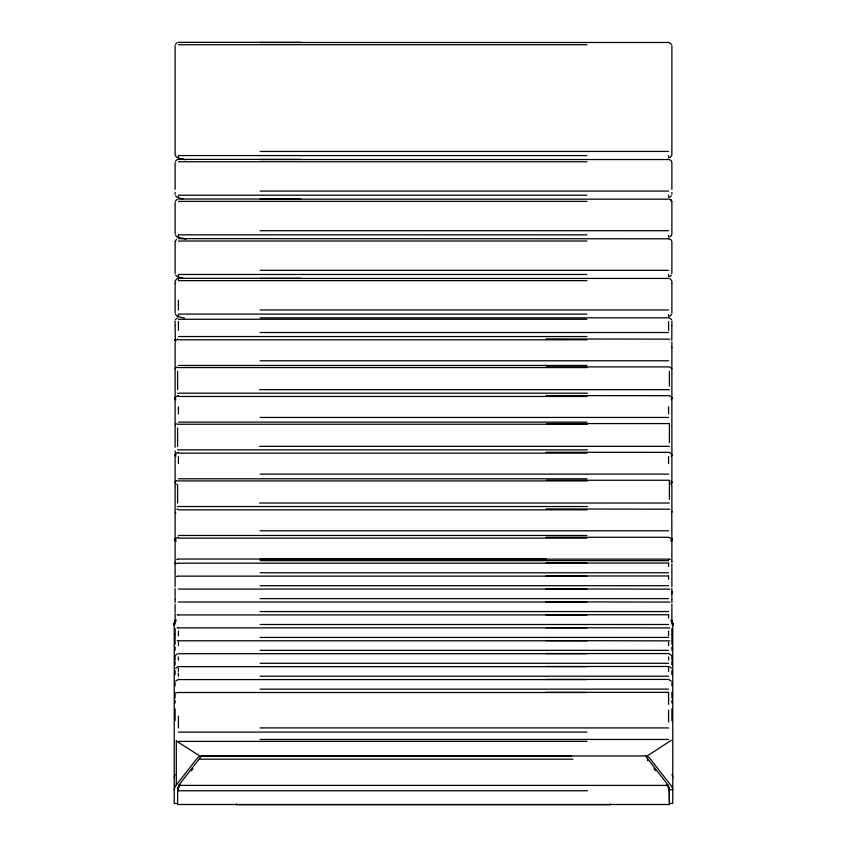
<?xml version="1.0" encoding="UTF-8"?>
<svg xmlns="http://www.w3.org/2000/svg" width="847" height="847" viewBox="0 0 847 847"><rect width="100%" height="100%" fill="white"/><g stroke="black" fill="none" stroke-linecap="round" stroke-linejoin="round"><path stroke-width="1.27" d="M174.238 789.711L174.8 787.011M666.695 784.862L669.363 788.928L669.384 804.502L177.616 804.502L177.637 788.928L180.305 784.862M177.616 789.722L178.706 786.884M175.149 563.107L175.361 562.313M175.149 241.522L176.557 239.246M177.902 787.985L178.706 785.391L201.332 756.212L571.619 756.17M671.777 340.399L671.883 325.947M177.849 788.419L177.616 790.759L587.426 790.759M175.223 280.781L177.161 278.557M671.777 155.456L669.744 157.722M175.414 161.385L176.557 159.988L178.421 159.395L300.96 159.395M174.905 786.757L197.065 758.436A8.184 7.03 -60.6 0 1 199.754 756.413M175.361 44.404L177.161 42.615M175.361 201.078L177.161 199.289M671.639 314.428L669.744 316.249M175.445 319.594L177.658 317.805M175.445 340.79L177.658 339.001M175.297 368.424L176.642 367.09M671.163 399.731L671.883 397.974L671.883 369.377M671.163 456.406L671.883 454.648L671.883 426.052M670.919 484.516L671.883 482.176L671.883 455.57L671.438 453.907L669.437 452.362L546.04 452.256M670.919 541.191L671.883 538.851L671.777 511.45M175.562 655.292L177.161 653.81M175.562 668.219L178.421 666.483M175.562 681.147L178.421 679.41M671.438 195.858L669.744 197.351M671.438 275.116L669.744 276.62M671.322 740.267L647.32 755.895M191.422 770.738L193.021 768.716M669.384 790.759L669.119 788.165M672.19 786.979L649.522 757.991A8.195 7.083 61.1 0 0 647.913 756.752L645.774 755.842M175.837 424.305L176.642 423.765M176.642 480.44L175.297 481.784L175.117 486.422M669.744 236.98L671.438 235.487L671.883 233.899L671.883 202.338M176.557 563.636L177.754 563.128M176.557 576.563L177.754 576.055M176.557 692.931L177.754 692.423M176.769 559.486L177.849 559.084M199.754 756.403L201.226 755.842M176.949 509.291L177.658 509.036M178.421 452.256L176.081 453.251L175.117 455.57L175.117 482.176L176.081 484.505M177.161 615.017L178.421 614.763M177.161 627.945L178.421 627.691M177.161 640.883L178.421 640.628M178.421 395.581L176.081 396.544L175.117 398.884L175.117 425.501M178.421 537.273L176.081 538.237L175.117 540.577L175.117 563.7M178.421 42.35L300.96 42.35M260.114 42.488L668.579 42.488M178.421 44.7L586.886 44.7M260.114 151.444L668.579 151.444M178.421 155.573L586.886 155.573M260.114 159.532L668.579 159.532M178.421 161.745L586.886 161.745M260.114 191.073L668.579 191.073M178.421 195.202L586.886 195.202M178.421 199.024L300.96 199.024M260.114 199.172L668.579 199.172M178.421 201.385L586.886 201.385M260.114 230.712L668.579 230.712M178.421 234.831L586.886 234.831M178.421 238.653L668.579 238.801M178.421 241.014L586.886 241.014M260.114 270.341L668.579 270.341M178.421 274.47L586.886 274.47M178.421 278.292L300.96 278.292M260.114 278.43L668.579 278.43M178.421 280.643L586.886 280.643M260.114 309.97L668.579 309.97M178.421 314.099L586.886 314.099M260.114 317.837L668.579 317.837M178.421 319.266L586.886 319.266M260.114 332.532L668.579 332.532M178.421 336.545L586.886 336.545M546.04 338.895L669.839 339.149M178.421 339.795L586.886 339.795M260.114 360.769L668.579 360.769M178.421 365.449L586.886 365.449M546.453 366.899L669.405 366.899L671.798 368.731M177.595 367.566L587.437 367.566M259.563 389.673L669.405 389.673M177.595 393.188L587.437 393.188M546.04 395.581L669.437 395.687L671.438 397.232L671.883 398.884L671.883 425.501M178.421 396.47L586.886 396.47M260.114 417.444L668.579 417.444M178.421 422.124L586.886 422.124M546.453 423.574L669.405 423.574M177.595 424.241L587.437 424.241M259.563 446.348L669.405 446.348M177.595 449.863L587.437 449.863M178.421 453.156L586.886 453.156M260.114 474.119L668.579 474.119M178.421 478.799L586.886 478.799M546.453 480.249L669.405 480.249M177.595 480.927L587.437 480.927M259.563 503.023L669.405 503.023M177.595 506.538L587.437 506.538M546.04 508.931L669.839 509.195M178.421 509.83L586.886 509.83M260.114 530.804L668.579 530.804M178.421 535.484L586.886 535.484M546.04 537.273L668.579 537.273L670.919 538.237L671.883 540.577L671.883 561.55M178.421 538.163L586.886 538.163M178.421 559.041L546.04 559.041M260.114 559.136L668.579 559.136M260.114 560.64L668.579 560.64M546.04 563.043L668.579 563.043M178.421 563.202L586.886 563.202M260.114 572.773L668.579 572.773M546.04 575.971L668.579 575.971M178.421 576.14L586.886 576.14M260.114 585.701L668.579 585.701M546.04 588.898L669.839 589.163M178.421 589.067L586.886 589.067M260.114 598.628L668.579 598.628M546.04 601.825L669.839 602.09M178.421 601.995L586.886 601.995M260.114 611.566L668.579 611.566M546.04 614.763L668.579 614.763M178.421 614.922L586.886 614.922M175.075 624.271L174.238 624.271L174.238 803.454L177.552 803.454M671.925 624.271L672.762 624.239L672.762 803.454L669.448 803.454L669.151 788.419M260.114 624.493L668.579 624.493M546.04 627.691L669.839 627.945M178.421 627.86L586.886 627.86M260.114 637.42L668.579 637.42M546.04 640.618L669.839 640.883M178.421 640.787L586.886 640.787M260.114 650.348L668.579 650.348M546.04 653.545L668.579 653.556L671.438 655.292M178.421 653.715L586.886 653.715M260.114 663.286L668.579 663.286M546.04 666.483L668.579 666.483M178.421 666.642L586.886 666.642M260.114 676.213L668.579 676.213M546.04 679.41L668.579 679.41L671.438 681.147M178.421 679.58L586.886 679.58M260.114 689.14L668.579 689.14M546.04 692.338L668.579 692.348M178.421 692.507L586.886 692.507M260.114 727.922L668.579 727.922M178.421 732.104L586.886 732.104M260.114 739.452L668.579 739.452M178.421 741.379L586.886 741.379M201.321 755.979L645.679 755.979M199.458 759.187L572.858 759.187M178.706 785.391L668.294 785.391L669.098 788.017M669.448 789.711L672.762 789.711L672.2 787.011M668.971 559.062L670.231 559.486M668.579 42.35L671.639 44.404M668.579 159.395L670.919 160.379L671.777 161.883M668.579 238.663L670.919 239.637L671.777 241.151M182.92 159.352L177.256 157.722L175.223 155.456M182.92 198.981L177.256 197.351L175.562 195.858M182.92 238.61L177.256 236.98L175.361 235.159M182.92 278.24L177.256 276.62L175.562 275.116M181.787 317.551L177.256 316.249L175.361 314.428M182.243 158.908L185.101 159.744M182.243 238.176L186.054 239.278M182.243 317.434L184.424 318.07M669.299 317.794L671.523 319.541M670.083 199.384L671.724 201.311M176.684 741.241L199.68 755.895M669.839 278.557L671.777 280.781M669.839 666.737L671.438 668.219M669.829 199.31L670.919 200.093L670.231 199.596M645.668 756.212L668.294 785.391M653.979 768.716L655.578 770.738M671.163 480.98L671.883 486.422M175.837 399.731L175.117 397.974L175.117 369.377M175.837 456.406L175.117 450.975M175.297 512.276L175.837 513.091M176.081 541.191L175.117 538.851L175.117 512.244M668.294 786.884L669.151 788.239M671.819 347.609L671.777 347.259M175.361 341.045L175.117 325.947M671.777 511.62L671.883 512.244M671.777 561.487L671.883 562.344M671.883 45.664L671.883 154.641M671.883 162.709L671.883 189.379M671.883 192.407L671.883 194.27M671.883 241.967L671.883 273.528M671.883 281.596L671.883 283.459M671.883 283.84L671.883 313.168M671.883 321.013L671.883 325.428M671.883 342.209L671.883 368.816M671.883 487.067L671.883 511.334M671.883 563.943L671.883 566.484M671.883 567.352L671.883 571.736M671.883 572.35L671.883 586.759M671.883 588.538L671.883 595.526M671.883 596.532L671.883 599.56M671.883 599.951L671.883 602.471M671.883 604.229L671.883 622.969M671.883 628.612L671.883 634.191M671.883 634.678L671.883 638.977M671.883 639.94L671.883 644.239M671.883 647.119L671.883 650.305M671.883 655.949L671.883 660.046M671.883 661.645L671.883 664.831M671.883 670.591L671.883 674.688M671.883 682.724L671.883 685.911M671.883 692.285L671.883 698.044M671.883 700.554L671.883 702.999M671.883 708.907L671.883 720.712M669.405 371.251L669.405 385.988M669.405 424.241L669.405 442.663M669.405 480.927L669.405 499.338M668.579 155.573L668.579 156.695M668.579 157.066L668.579 157.807M668.579 195.202L668.579 195.953M668.579 196.324L668.579 197.436M668.579 235.212L668.579 235.953M668.579 236.324L668.579 237.075M668.579 274.47L668.579 276.704M668.579 314.47L668.579 316.333M668.579 321.479L668.579 330.319M668.579 406.962L668.579 413.95M668.579 456.649L668.579 463.637M668.579 563.202L668.579 566.399M668.579 576.14L668.579 579.327M668.579 614.922L668.579 618.119M668.579 631.047L668.579 635.832M668.579 642.375L668.579 645.573M668.579 656.901L668.579 660.088M668.579 666.642L668.579 671.427M668.579 692.507L668.579 704.312M668.579 710.21L668.579 722.025M647.542 759.928L647.542 760.68M610.539 803.972L610.539 804.65L236.461 804.65L236.461 803.972M178.421 155.943L178.421 156.695M178.421 157.066L178.421 157.807M178.421 196.324L178.421 197.436M178.421 235.212L178.421 235.953M178.421 236.324L178.421 237.075M178.421 274.841L178.421 276.704M178.421 278.43L178.421 279.552M178.421 300.198L178.421 309.97M178.421 314.47L178.421 316.333M178.421 321.479L178.421 330.319M178.421 406.962L178.421 413.95M178.421 456.649L178.421 463.637M178.421 631.047L178.421 635.832M178.421 642.375L178.421 645.573M178.421 656.901L178.421 660.088M178.421 668.241L178.421 671.427M178.421 673.026L178.421 676.213M178.421 716.117L178.421 727.922M177.595 371.251L177.595 389.673M177.595 427.926L177.595 446.348M177.595 484.611L177.595 503.023M176.303 740.363L176.303 784.64M175.117 45.664L175.117 154.641M175.117 162.709L175.117 189.379M175.117 192.407L175.117 194.27M175.117 202.338L175.117 233.899M175.117 241.967L175.117 273.528M175.117 281.596L175.117 283.459M175.117 283.84L175.117 313.168M175.117 321.013L175.117 325.428M175.117 342.209L175.117 368.816M175.117 426.052L175.117 447.29M175.117 487.067L175.117 511.334M175.117 563.943L175.117 566.484M175.117 567.352L175.117 571.736M175.117 572.35L175.117 586.759M175.117 588.538L175.117 595.526M175.117 596.532L175.117 599.56M175.117 599.951L175.117 602.471M175.117 604.229L175.117 612.201M175.117 613.387L175.117 622.969M175.117 628.612L175.117 634.191M175.117 634.678L175.117 638.977M175.117 639.94L175.117 644.239M175.117 647.119L175.117 650.305M175.117 655.949L175.117 660.046M175.117 661.645L175.117 664.831M175.117 670.591L175.117 674.688M175.117 682.724L175.117 685.911M175.117 692.285L175.117 698.044M175.117 700.554L175.117 702.999M175.117 708.907L175.117 720.712M671.967 774.529A7.02 6.808 42.2 0 1 672.772 777.758M671.142 621.095A7.072 6.808 8.5 0 1 672.751 625.414M671.163 620.904A7.062 7.02 -6 0 1 672.762 625.34M175.837 619.76A7.062 7.062 0 0 0 174.238 624.239A7.072 6.977 -14.2 0 1 175.848 619.845M174.249 625.34A7.062 7.02 21 0 1 175.827 620.893M174.238 625.414A7.072 6.84 -1.4 0 1 175.827 621.063M174.249 777.758A7.02 6.776 -43.4 0 1 175.064 774.539M671.777 591.397L671.883 593.811L671.777 591.397M175.223 398.259L175.117 398.884L175.361 397.73L175.223 398.259M175.223 454.945L175.117 455.57L175.361 454.416L175.223 454.977M175.202 482.261L175.202 482.292M175.223 539.952L175.117 540.577L175.361 539.401L175.223 539.994M671.883 454.648L671.703 455.538L671.883 454.648M671.883 482.176L671.639 483.362L671.883 482.176M175.223 398.302L175.117 398.884L175.361 397.698L175.202 398.418M671.883 397.974L671.703 398.842L671.883 397.974M671.883 538.851L671.639 540.121L671.883 538.851M671.438 200.75L670.909 199.998L671.777 201.522L671.438 200.75M175.361 340.695L175.117 339.774L175.361 340.695M671.777 539.952L671.639 539.401L671.883 540.577L671.639 539.423L671.883 540.577L671.777 539.994M175.297 455.538L175.117 454.648L175.297 455.538M175.361 540.005L175.117 538.851L175.361 540.005M175.297 398.863L175.117 397.974L175.297 398.926M175.361 540.037L175.117 538.851L175.361 540.121M672.762 624.271A7.072 6.998 2.5 0 0 671.173 619.824A7.062 7.062 0 0 1 672.762 624.239"/></g></svg>
